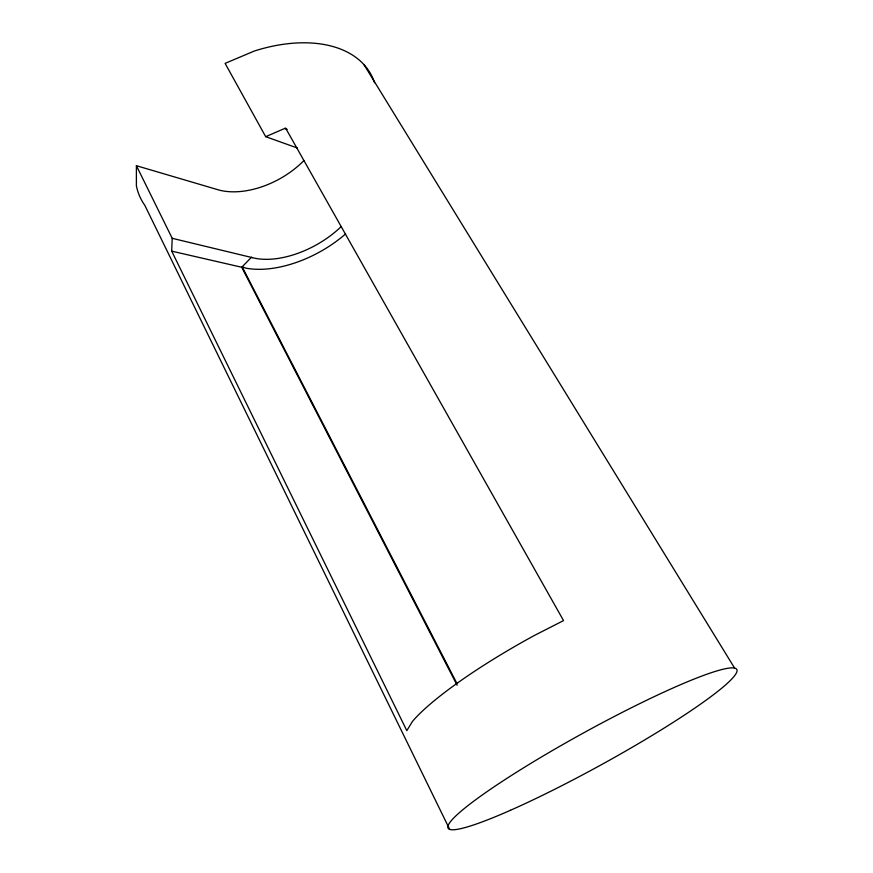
<?xml version="1.0" encoding="UTF-8"?>
<svg xmlns="http://www.w3.org/2000/svg" width="873" height="873" viewBox="0 0 873 873"><rect width="100%" height="100%" fill="white"/><g stroke="black" fill="none" stroke-linecap="round" stroke-linejoin="round"><path stroke-width="1.31" d="M303.913 160.556A69.022 42.253 -28.8 0 1 216.744 189.386L136.406 165.706L136.384 185.785A130.786 80.327 -28.8 0 0 144.798 205.286L449.66 829.35M374.561 82.782A130.786 80.327 -28.8 0 0 254.414 50.994L225.103 63.38L265.698 136.679L285.58 128.069L563.543 620.594L534.418 635.446A159.945 29.016 -28.8 0 0 412.471 721.404L406.818 730.668L171.697 251.151L172.199 238.307L136.406 165.706M171.697 251.151L241.734 267.258L251.468 257.251L252.341 257.644A71.019 39.449 -28.8 0 0 341.179 226.587M172.199 238.307L252.341 257.644M265.698 136.679L297.518 148.061M284.674 128.462L287.141 129.379M363.91 64.569L734.608 668.096M457.016 683.635L242.148 266.832L245.891 268.142A86.864 48.288 -28.8 0 0 345.632 233.877M241.734 267.258L457.092 685.229M510.519 810.253A164.713 18.224 -28.8 0 0 736.616 672.45A164.713 18.224 -28.8 0 0 530.227 763.744A164.713 18.224 -28.8 0 0 510.519 810.253"/></g></svg>
